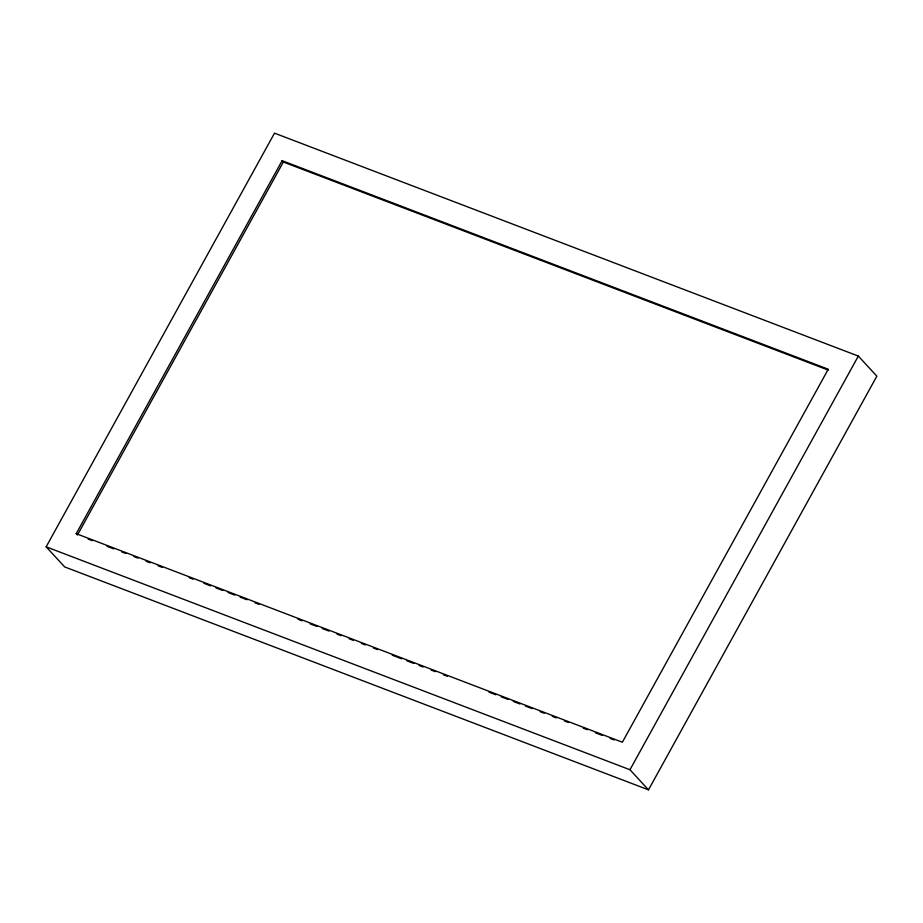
<?xml version="1.0" encoding="UTF-8"?>
<svg xmlns="http://www.w3.org/2000/svg" width="923" height="923" viewBox="0 0 923 923"><rect width="100%" height="100%" fill="white"/><g stroke="black" fill="none" stroke-linecap="round" stroke-linejoin="round"><path stroke-width="1.38" d="M46.15 546.831L274.512 133.154L858.332 356.082L876.85 376.169L648.488 789.846L64.668 566.918L46.15 546.831L629.971 769.747L648.488 789.846M76.217 533.667L282.115 160.683L828.266 369.235L622.367 742.219L76.217 533.667L77.451 535.017L283.349 162.021L282.115 160.683M629.971 769.747L858.332 356.082M283.349 162.021L828.15 370.054M88.216 539.124L92.242 540.659M107.045 546.312L113.771 548.885M121.836 551.966L125.874 553.5M133.95 556.581L137.977 558.127M146.053 561.207L150.091 562.753M158.156 565.834L162.194 567.368M189.1 577.648L193.138 579.183M203.902 583.301L210.629 585.863M216.005 587.916L222.731 590.489M228.108 592.543L234.834 595.116M240.222 597.169L246.949 599.731M255.013 602.811L259.051 604.357M298.06 619.252L302.098 620.798M310.163 623.879L316.889 626.44M322.277 628.494L329.003 631.067M337.068 634.147L341.106 635.693M349.182 638.774L353.209 640.308M361.285 643.389L365.323 644.935M373.388 648.015L377.426 649.561M392.229 655.203L401.643 658.803M407.02 660.856L413.746 663.429M419.134 665.483L423.161 667.017M431.237 670.11L435.275 671.644M443.34 674.725L447.378 676.271M489.075 692.192L495.801 694.765M501.189 696.819L507.915 699.38M513.292 701.434L520.018 704.007M525.395 706.06L532.121 708.633M540.197 711.714L544.235 713.248M552.3 716.329L556.338 717.875M564.414 720.955L568.441 722.501M583.244 728.143L587.282 729.689M595.347 732.77L602.073 735.343M610.149 738.423L614.187 739.958"/></g></svg>
